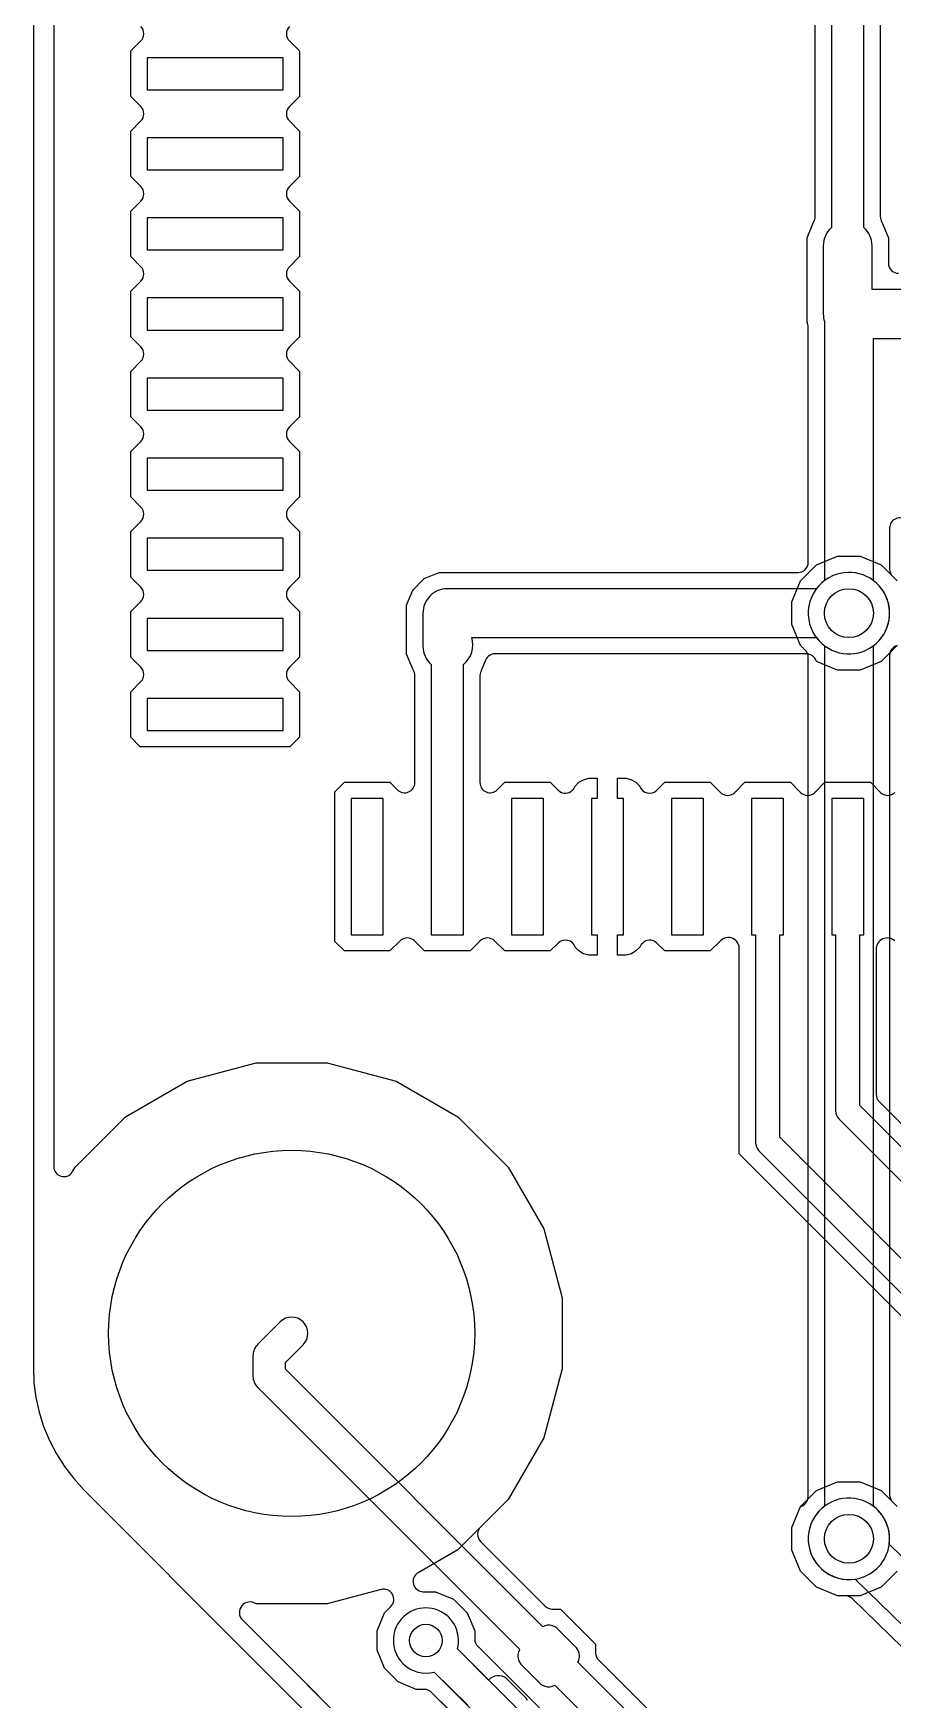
# Model space of a CAD drawing. Header units: millimetres. Extents: x -12.6 to 79.4, y -27 to 65.1.
# Drawn here: x -12.65 to -1.92, y -3.28 to 17.53 of the extents above; entities that cross this region are included whole.
import ezdxf

# ---------------------------------------------------------------- set-up
doc = ezdxf.new("R2010")
doc.units = ezdxf.units.MM

msp = doc.modelspace()

# ---------------------------------------------------------------- linework, layer by layer
at = {"layer": '16_copper'}
for points in [[(-12.395, 34.671), (-12.395, 3.378, 0.742173), (-12.163, 3.308), (-12.158, 3.315), (-12.127, 3.37), (-11.498, 3.999), (-10.727, 4.443), (-9.868, 4.674), (-8.979, 4.674), (-8.119, 4.443), (-7.349, 3.999), (-6.72, 3.37), (-6.275, 2.599), (-6.045, 1.74), (-6.045, 0.851), (-6.275, -0.009), (-6.72, -0.779), (-7.064, -1.123, 0.414214), (-7.064, -1.302), (-6.256, -2.11, 0.198912), (-6.166, -2.147), (-6.064, -2.147), (-5.627, -2.584), (-5.627, -2.693, 0.198912), (-5.59, -2.783), (10.234, -18.606, 0.198912)], [(-2.682, 30.58), (-2.682, 15.101, 0.213273), (-2.784, 14.874), (-2.784, 14.022, 0.077961), (-2.769, 13.929), (-2.769, 10.694, 0.071237), (-2.87, 10.592), (-7.479, 10.592, 0.414214), (-7.784, 10.287), (-7.784, 9.874, 0.213139), (-7.682, 9.647), (-7.682, 7.122, 0.044268), (-7.679, 7.086), (-7.679, 6.272), (-7.279, 6.272), (-7.279, 7.087, 0.042989), (-7.276, 7.122), (-7.276, 9.647, 0.304306), (-7.174, 9.982), (-2.87, 9.982, 0.987052), (-2.049, 10.581), (-2.084, 10.626, 0.049624), (-2.159, 10.694), (-2.159, 13.717), (-1.627, 13.717, 0.213139)], [(-1.627, 14.327), (-2.174, 14.327), (-2.174, 14.874, 0.213139), (-2.276, 15.101), (-2.276, 30.559)], [(-1.861, 9.884), (-2.061, 9.684), (-2.322, 9.576), (-2.605, 9.576), (-2.867, 9.684, 0.35282), (-3.014, 9.779), (-6.883, 9.779, 0.303347), (-7.001, 9.701), (-7.051, 9.58, 0.147721), (-7.072, 9.509), (-7.072, 8.172, 0.668185), (-6.856, 8.082), (-6.763, 8.175), (-6.195, 8.175), (-6.096, 8.077, 0.352188), (-5.938, 8.059), (-5.928, 8.067, 0.134492), (-5.882, 8.128), (-5.835, 8.175), (-5.777, 8.208), (-5.712, 8.226), (-5.606, 8.226), (-5.606, 7.972), (-5.679, 7.972), (-5.679, 6.272), (-5.606, 6.272), (-5.606, 6.018), (-5.712, 6.018), (-5.777, 6.035), (-5.835, 6.069), (-5.882, 6.116, 0.56434), (-6.096, 6.167), (-6.195, 6.069), (-6.763, 6.069), (-6.889, 6.195, 0.414214), (-7.069, 6.195), (-7.195, 6.069), (-7.763, 6.069), (-7.889, 6.195, 0.414214), (-8.069, 6.195), (-8.195, 6.069), (-8.763, 6.069), (-8.882, 6.188), (-8.882, 8.056), (-8.763, 8.175), (-8.195, 8.175), (-8.102, 8.082, 0.668185), (-7.885, 8.172), (-7.885, 9.509, 0.140398), (-7.906, 9.578), (-7.987, 9.773), (-7.987, 10.388), (-7.909, 10.575), (-7.767, 10.718), (-7.58, 10.795), (-3.099, 10.795, 0.414214), (-2.972, 10.922), (-2.972, 13.859, 0.111977), (-2.987, 13.921), (-2.987, 14.975), (-2.907, 15.168, 0.147721), (-2.885, 15.239), (-2.885, 21.871, 0.668185)], [(-2.072, 21.871), (-2.072, 15.239, 0.140398), (-2.052, 15.17), (-1.971, 14.975), (-1.971, 14.657, 0.414214), (-1.844, 14.53)], [(-9.452, 17.612, 0.414214), (-9.452, 17.432), (-9.326, 17.306), (-9.326, 16.738), (-9.452, 16.612, 0.414214), (-9.452, 16.432), (-9.326, 16.306), (-9.326, 15.738), (-9.452, 15.612, 0.414214), (-9.452, 15.432), (-9.326, 15.306), (-9.326, 14.738), (-9.452, 14.612, 0.414214), (-9.452, 14.432), (-9.326, 14.306), (-9.326, 13.738), (-9.452, 13.612, 0.414214), (-9.452, 13.432), (-9.326, 13.306), (-9.326, 12.738), (-9.452, 12.612, 0.414214), (-9.452, 12.432), (-9.326, 12.306), (-9.326, 11.738), (-9.452, 11.612, 0.414214), (-9.452, 11.432), (-9.326, 11.306), (-9.326, 10.738), (-9.452, 10.612, 0.414214), (-9.452, 10.432), (-9.326, 10.306), (-9.326, 9.738), (-9.452, 9.612, 0.414214), (-9.452, 9.432), (-9.326, 9.306), (-9.326, 8.738), (-9.445, 8.619), (-11.313, 8.619), (-11.432, 8.738), (-11.432, 9.306), (-11.306, 9.432, 0.414214), (-11.306, 9.612), (-11.432, 9.738), (-11.432, 10.306), (-11.306, 10.432, 0.414214), (-11.306, 10.612), (-11.432, 10.738), (-11.432, 11.306), (-11.306, 11.432, 0.414214), (-11.306, 11.612), (-11.432, 11.738), (-11.432, 12.306), (-11.306, 12.432, 0.414214), (-11.306, 12.612), (-11.432, 12.738), (-11.432, 13.306), (-11.306, 13.432, 0.414214), (-11.306, 13.612), (-11.432, 13.738), (-11.432, 14.306), (-11.306, 14.432, 0.414214), (-11.306, 14.612), (-11.432, 14.738), (-11.432, 15.306), (-11.306, 15.432, 0.414214), (-11.306, 15.612), (-11.432, 15.738), (-11.432, 16.306), (-11.306, 16.432, 0.414214), (-11.306, 16.612), (-11.432, 16.738), (-11.432, 17.306), (-11.306, 17.432, 0.414214), (-11.306, 17.612)], [(-1.739, 11.439, 0.668185), (-1.956, 11.349), (-1.956, 10.837, 0.198912), (-1.919, 10.748), (-1.861, 10.69)], [(0.981, -1.281), (-3.834, 3.535), (-3.834, 6.087, 0.712444), (-4.069, 6.195), (-4.195, 6.069), (-4.763, 6.069), (-4.861, 6.167, 0.352188), (-5.02, 6.184), (-5.029, 6.176, 0.134492), (-5.076, 6.116), (-5.123, 6.069), (-5.181, 6.035), (-5.245, 6.018), (-5.352, 6.018), (-5.352, 6.272), (-5.279, 6.272), (-5.279, 7.972), (-5.352, 7.972), (-5.352, 8.226), (-5.245, 8.226), (-5.181, 8.208), (-5.123, 8.175), (-5.076, 8.128, 0.56434), (-4.861, 8.077), (-4.763, 8.175), (-4.195, 8.175), (-4.069, 8.049, 0.414214), (-3.889, 8.049), (-3.763, 8.175), (-3.195, 8.175), (-3.069, 8.049, 0.414214), (-2.889, 8.049), (-2.763, 8.175), (-2.195, 8.175), (-2.069, 8.049, 0.414214), (-1.889, 8.049)], [(11.868, -4.083), (8.693, -0.908, 0.198912), (8.585, -0.864), (1.282, -0.864), (-3.326, 3.745), (-3.326, 6.272), (-3.279, 6.272), (-3.279, 7.972), (-3.679, 7.972), (-3.679, 6.272), (-3.631, 6.272), (-3.631, 3.682, 0.198912), (-3.587, 3.574), (1.111, -1.124, 0.198912), (1.219, -1.168), (8.522, -1.168), (11.608, -4.254)], [(1.663, 0.152), (-2.326, 4.142), (-2.326, 6.272), (-2.279, 6.272), (-2.279, 7.972), (-2.679, 7.972), (-2.679, 6.272), (-2.631, 6.272), (-2.631, 4.079, 0.198912), (-2.587, 3.971), (1.492, -0.108, 0.198912)], [(-1.889, 6.195, 0.668205), (-2.123, 6.087), (-2.123, 4.279, 0.198912), (-2.086, 4.189), (1.71, 0.393, 0.198912)], [(10.187, -18.847), (-5.849, -2.81), (-5.848, -2.809), (-5.836, -2.78), (-5.83, -2.749), (-5.83, -2.718), (-5.836, -2.687), (-5.848, -2.658), (-5.866, -2.632), (-6.112, -2.386), (-6.138, -2.369), (-6.167, -2.357), (-6.198, -2.35), (-6.229, -2.35), (-6.26, -2.357), (-6.286, -2.367), (-9.5, 0.846), (-9.5, 0.932), (-9.28, 1.152, 1), (-9.567, 1.439), (-9.846, 1.16, 0.198912), (-9.906, 1.016), (-9.906, 0.762, 0.198912), (-9.846, 0.618), (-6.575, -2.653), (-6.579, -2.658), (-6.591, -2.687), (-6.597, -2.718), (-6.597, -2.749), (-6.591, -2.78), (-6.579, -2.809), (-6.561, -2.835), (-6.315, -3.082), (-6.289, -3.099), (-6.26, -3.111), (-6.229, -3.117), (-6.198, -3.117), (-6.167, -3.111), (-6.138, -3.099), (-6.137, -3.098), (9.959, -19.194, 0.198912)], [(6.577, -10.775), (-2.424, -2.017, 0.195356), (-2.513, -1.981), (-2.605, -1.981), (-2.867, -1.873), (-3.067, -1.673), (-3.175, -1.411), (-3.175, -1.129), (-3.067, -0.867), (-2.867, -0.667), (-2.605, -0.559), (-2.322, -0.559), (-2.061, -0.667), (-1.861, -0.867)], [(-7.466, -3.396), (-7.675, -3.187, 0.198912), (-7.765, -3.15), (-7.868, -3.15), (-8.092, -3.057), (-8.264, -2.885), (-8.357, -2.661), (-8.357, -2.419), (-8.264, -2.195), (-8.184, -2.115, 0.767331), (-8.307, -1.903), (-8.979, -2.083), (-9.868, -2.083, 0.921319), (-10.037, -2.283), (9.057, -21.413)], [(-6.477, -3.287), (-6.494, -3.261), (-6.741, -3.014), (-6.767, -2.997), (-6.796, -2.985), (-6.826, -2.979), (-6.858, -2.979), (-6.888, -2.985), (-6.917, -2.997), (-6.943, -3.014), (-6.964, -3.035), (-7.354, -2.645, 0.967801), (-8.133, -2.409), (-8.146, -2.461, 0.555737), (-7.642, -2.933), (-7.225, -3.349)]]:
    msp.add_lwpolyline(points, format="xyb", dxfattribs=at)
for points in [[(-9.529, 17.222), (-11.229, 17.222), (-11.229, 16.822), (-9.529, 16.822)], [(-9.529, 16.222), (-11.229, 16.222), (-11.229, 15.822), (-9.529, 15.822)], [(-9.529, 15.222), (-11.229, 15.222), (-11.229, 14.822), (-9.529, 14.822)], [(-9.529, 14.222), (-11.229, 14.222), (-11.229, 13.822), (-9.529, 13.822)], [(-9.529, 13.222), (-11.229, 13.222), (-11.229, 12.822), (-9.529, 12.822)], [(-9.529, 12.222), (-11.229, 12.222), (-11.229, 11.822), (-9.529, 11.822)], [(-9.529, 11.222), (-11.229, 11.222), (-11.229, 10.822), (-9.529, 10.822)], [(-9.529, 10.222), (-11.229, 10.222), (-11.229, 9.822), (-9.529, 9.822)], [(-9.529, 9.222), (-11.229, 9.222), (-11.229, 8.822), (-9.529, 8.822)], [(-8.279, 7.972), (-8.679, 7.972), (-8.679, 6.272), (-8.279, 6.272)], [(-6.279, 7.972), (-6.679, 7.972), (-6.679, 6.272), (-6.279, 6.272)], [(-4.279, 7.972), (-4.679, 7.972), (-4.679, 6.272), (-4.279, 6.272)]]:
    msp.add_lwpolyline(points, close=True, dxfattribs=at)
msp.add_lwpolyline([(-1.96, -1.335, 0.980194), (-2.965, -1.185), (-2.972, -1.241, 0.477891), (-2.385, -1.772), (6.722, -10.632, 0.195354), (6.934, -10.719), (7.569, -10.719), (7.569, -12.293, 0.987052), (8.168, -13.115), (8.213, -13.079, 0.473572), (8.179, -12.293), (8.179, -10.719), (15.317, -10.719), (17.456, -12.858), (17.456, -13.735), (18.764, -13.735), (18.764, -12.427), (17.887, -12.427), (15.659, -10.198, 0.198912), (15.443, -10.109), (7.058, -10.109)], format="xyb", close=True, dxfattribs=at)
at = {"layer": '1_copper'}
for points in [[(-12.395, 34.671), (-12.395, 3.378, 0.742173), (-12.163, 3.308), (-12.158, 3.315), (-12.127, 3.37), (-11.498, 3.999), (-10.727, 4.443), (-9.868, 4.674), (-8.979, 4.674), (-8.119, 4.443), (-7.349, 3.999), (-6.72, 3.37), (-6.275, 2.599), (-6.045, 1.74), (-6.045, 0.851), (-6.275, -0.009), (-6.72, -0.779), (-7.349, -1.408), (-7.844, -1.693, 0.767326), (-7.78, -1.93), (-7.626, -1.93), (-7.402, -2.023), (-7.23, -2.195), (-7.137, -2.419), (-7.137, -2.522, 0.198912), (-7.1, -2.612), (-3.704, -6.008, 0.414214)], [(-1.861, -1.673), (-2.061, -1.873), (-2.322, -1.981), (-2.605, -1.981), (-2.867, -1.873), (-3.067, -1.673), (-3.175, -1.411), (-3.175, -1.129), (-3.067, -0.867, 0.35282), (-2.972, -0.72), (-2.972, 9.737, 0.198912), (-3.009, 9.826), (-3.067, 9.884), (-3.175, 10.146), (-3.175, 10.428), (-3.067, 10.69), (-2.867, 10.89), (-2.605, 10.998), (-2.322, 10.998), (-2.061, 10.89), (-1.861, 10.69)], [(-1.861, 9.884, 0.35282), (-1.956, 9.737), (-1.956, -0.72, 0.198912), (-1.919, -0.809), (-1.861, -0.867)], [(-4.174, -6.688), (-7.675, -3.187, 0.198912), (-7.765, -3.15), (-7.868, -3.15), (-8.092, -3.057), (-8.264, -2.885), (-8.357, -2.661), (-8.357, -2.419), (-8.264, -2.195), (-8.184, -2.115, 0.767324), (-8.307, -1.903), (-8.979, -2.083), (-9.868, -2.083, 0.921311), (-10.037, -2.283), (-1.972, -10.363, 0.414489)]]:
    msp.add_lwpolyline(points, format="xyb", dxfattribs=at)
for points in [[(-2.379, -1.772, 0.658793), (-2.159, -0.863), (-2.159, 9.88, 0.987052), (-2.758, 10.702), (-2.803, 10.666, 0.473572), (-2.769, 9.88), (-2.769, -0.863), (-2.803, -0.891), (-2.843, -0.931), (-2.879, -0.976), (-2.909, -1.024), (-2.934, -1.075), (-2.953, -1.129), (-2.965, -1.185), (-2.972, -1.241), (-2.972, -1.299), (-2.965, -1.355), (-2.953, -1.411), (-2.934, -1.465), (-2.909, -1.516), (-2.879, -1.564), (-2.843, -1.609), (-2.803, -1.649), (-2.758, -1.685), (-2.71, -1.715), (-2.659, -1.74), (-2.605, -1.759), (-2.549, -1.772), (-2.492, -1.778), (-2.435, -1.778)], [(-1.958, -6.705), (-2.945, -5.717), (-3.614, -6.386), (-7.354, -2.645, 0.967801), (-8.133, -2.409), (-8.146, -2.461, 0.555737), (-7.642, -2.933), (-3.901, -6.673), (-3.933, -6.705), (-2.945, -7.692)]]:
    msp.add_lwpolyline(points, format="xyb", close=True, dxfattribs=at)
at = {"layer": 'drills_PTH'}
msp.add_circle((-9.423, 1.295), 2.286, dxfattribs=at)
at = {"layer": 'drills_via_1_16'}
for centre, radius in [((-2.464, 10.287), 0.305), ((-2.464, -1.27), 0.305), ((-7.747, -2.54), 0.203)]:
    msp.add_circle(centre, radius, dxfattribs=at)
at = {"layer": 'outline'}
msp.add_lwpolyline([(-12.649, 37.18), (-12.649, 0.868), (-12.649, 0.868), (-12.641, 0.682), (-12.617, 0.495), (-12.576, 0.311), (-12.52, 0.131), (-12.448, -0.043), (-12.361, -0.21), (-12.26, -0.369), (-12.145, -0.519), (-12.018, -0.658), (13.668, -26.392), (13.669, -26.393), (13.808, -26.52), (13.957, -26.635), (14.116, -26.736), (14.283, -26.823), (14.457, -26.895), (14.637, -26.952), (14.821, -26.993), (15.008, -27.017), (15.196, -27.026), (51.506, -27.026)], dxfattribs=at)

doc.saveas('drawing.dxf')
